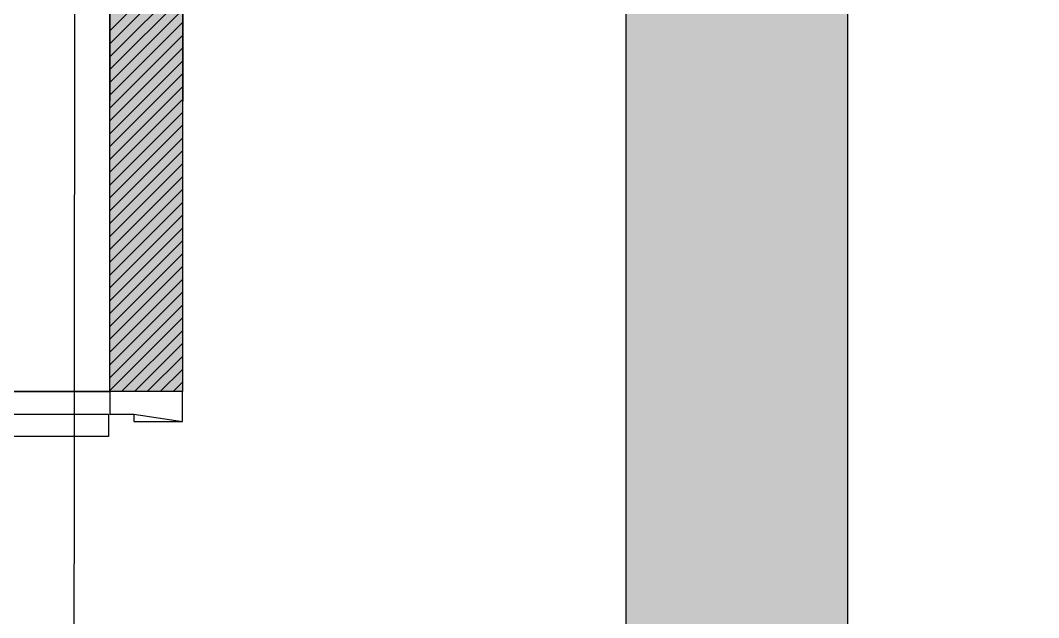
# Model space of a CAD drawing. Extents: x -957 to 3394, y -3 to 3008.
# Drawn here: x 391.1 to 446.2, y 2123 to 2155.3 of the extents above; entities that cross this region are included whole.
import ezdxf

# ---------------------------------------------------------------- set-up
doc = ezdxf.new("R2010")
doc.units = 0
doc.header["$MEASUREMENT"] = 0
for name, color, linetype in [('HATCHES', 7, 'CONTINUOUS'), ('PDF_0', 7, 'CONTINUOUS'), ('PDF_BH_005_MASTERPLAN$0$I0', 7, 'CONTINUOUS'), ('PDF_BH_005_MASTERPLAN$0$I1', 7, 'CONTINUOUS'), ('PDF_BH_005_MASTERPLAN$0$I2', 7, 'CONTINUOUS'), ('PDF_BH_005_MASTERPLAN$0$I4', 7, 'CONTINUOUS'), ('PDF_GROUND', 7, 'CONTINUOUS'), ('PDF_SHREM-CAD_6_CABLE', 7, 'CONTINUOUS')]:
    doc.layers.add(name, color=color, linetype=linetype)

msp = doc.modelspace()

# ---------------------------------------------------------------- hatches: boundary and pattern name
at = {"layer": 'HATCHES'}
h = msp.add_hatch(color=178, dxfattribs=at)
h.dxf.hatch_style = 1
h.paths.add_polyline_path([(423.822, 2184.391), (423.822, 1866.726), (660.591, 1866.726), (660.591, 2184.391)])
h.paths.add_polyline_path([(648.591, 2172.391), (648.591, 1878.726), (435.822, 1878.726), (435.822, 2172.391)], flags=16)

# ---------------------------------------------------------------- linework, layer by layer
at = {"layer": 'PDF_0'}
msp.add_lwpolyline([(395.884, 2135.234), (337.489, 2135.234), (395.892, 2135.234)], dxfattribs=at)
at = {"layer": 'PDF_BH_005_MASTERPLAN$0$I0'}
for points in [[(395.886, 2135.238), (395.886, 2134.004), (397.185, 2134.004), (397.185, 2133.614), (399.822, 2133.614), (399.822, 2135.238)], [(395.89, 2135.24), (395.889, 2134.007), (397.187, 2134.006), (399.822, 2133.614), (399.823, 2135.237)]]:
    msp.add_lwpolyline(points, close=True, dxfattribs=at)
at = {"layer": 'PDF_BH_005_MASTERPLAN$0$I1'}
for points in [[(395.825, 2132.803), (357.704, 2132.803), (357.704, 2134.004), (395.825, 2134.004)], [(395.826, 2132.807), (357.729, 2132.839), (357.73, 2134.04), (395.827, 2134.007)]]:
    msp.add_lwpolyline(points, close=True, dxfattribs=at)
at = {"layer": 'PDF_BH_005_MASTERPLAN$0$I2'}
for points in [[(395.886, 2154.768), (399.822, 2158.703)], [(395.886, 2154.072), (399.822, 2158.008)], [(395.886, 2153.376), (399.822, 2157.312)], [(395.886, 2152.681), (399.822, 2156.616)], [(395.886, 2151.985), (399.822, 2155.921)], [(395.886, 2151.289), (399.822, 2155.225)], [(395.886, 2150.594), (399.822, 2154.529)], [(395.886, 2149.898), (399.822, 2153.833)], [(395.886, 2149.202), (399.822, 2153.138)], [(395.886, 2148.507), (399.822, 2152.442)], [(395.886, 2147.811), (399.822, 2151.746)], [(395.886, 2147.115), (399.822, 2151.051)], [(395.886, 2146.419), (399.822, 2150.355)], [(395.886, 2145.724), (399.822, 2149.659)], [(395.886, 2145.028), (399.822, 2148.964)], [(395.886, 2144.332), (399.822, 2148.268)], [(395.886, 2143.637), (399.822, 2147.572)], [(395.886, 2142.941), (399.822, 2146.876)], [(395.886, 2142.245), (399.822, 2146.181)], [(395.886, 2141.55), (399.822, 2145.485)], [(395.886, 2140.854), (399.822, 2144.789)], [(395.886, 2140.158), (399.822, 2144.094)], [(395.886, 2139.462), (399.822, 2143.398)], [(395.886, 2138.767), (399.822, 2142.702)], [(395.886, 2138.071), (399.822, 2142.006)], [(395.886, 2137.375), (399.822, 2141.311)], [(395.886, 2136.68), (399.822, 2140.615)], [(395.886, 2135.984), (399.822, 2139.919)], [(395.886, 2135.288), (399.822, 2139.224)], [(396.532, 2135.238), (399.822, 2138.528)], [(397.227, 2135.238), (399.822, 2137.832)], [(397.923, 2135.238), (399.822, 2137.137)], [(398.619, 2135.238), (399.822, 2136.441)], [(399.315, 2135.238), (399.822, 2135.745)]]:
    msp.add_lwpolyline(points, dxfattribs=at)
msp.add_solid([(395.917, 2166.705), (399.85, 2166.701), (395.89, 2135.24), (399.823, 2135.237)], dxfattribs=at)
at = {"layer": 'PDF_BH_005_MASTERPLAN$0$I4'}
for points in [[(395.886, 2166.722), (399.822, 2166.722), (399.822, 2135.238), (395.886, 2135.238)], [(395.917, 2166.705), (399.85, 2166.701), (399.823, 2135.237), (395.89, 2135.24)]]:
    msp.add_lwpolyline(points, close=True, dxfattribs=at)
at = {"layer": 'PDF_GROUND', "color": 178}
for points in [[(660.591, 2184.391), (423.822, 2184.391), (423.822, 1866.726), (660.591, 1866.726)], [(648.591, 2172.391), (435.822, 2172.391), (435.822, 1878.726), (648.591, 1878.726)]]:
    msp.add_lwpolyline(points, close=True, dxfattribs=at)
at = {"layer": 'PDF_SHREM-CAD_6_CABLE'}
msp.add_lwpolyline([(24.238, 2644.217), (230.941, 2644.04), (230.592, 2236.068), (394.049, 2235.928), (393.81, 1955.896)], dxfattribs=at)

doc.saveas('drawing.dxf')
